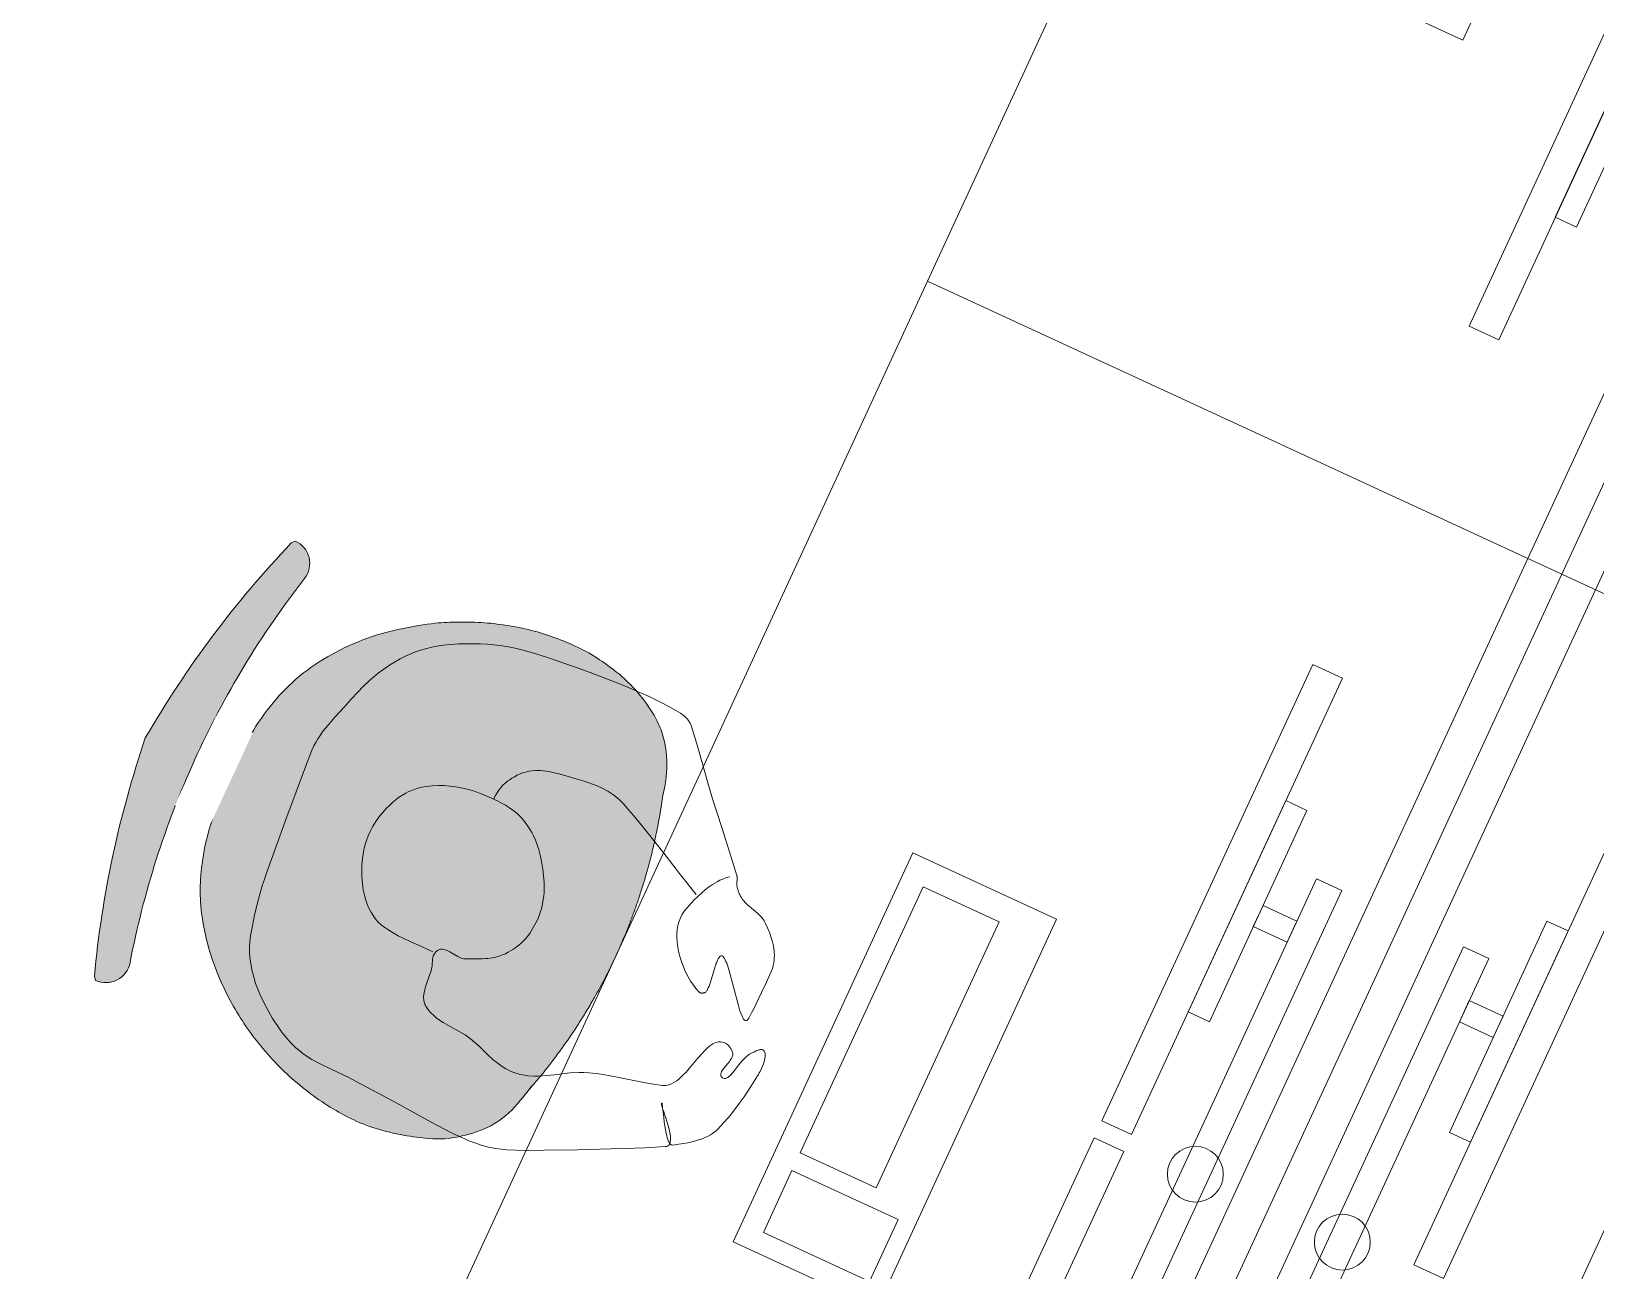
# Model space of a CAD drawing. Header units: millimetres. Extents: x 53255 to 75711, y -557 to 19362.
# Drawn here: x 72243 to 73922, y 3887 to 5218 of the extents above; entities that cross this region are included whole.
import ezdxf

# ---------------------------------------------------------------- set-up
doc = ezdxf.new("R2010")
doc.units = ezdxf.units.MM
doc.header["$MEASUREMENT"] = 0
doc.layers.add('FURN-FILE', color=211, linetype='Continuous', lineweight=0)
doc.layers.add('FURN-WKST', color=42, linetype='Continuous', lineweight=13)

# ---------------------------------------------------------------- blocks, each defined once
blk = doc.blocks.new('*U120')
at = {"linetype": 'ByBlock', "lineweight": -2, "extrusion": (0, 0, -1)}
blk.add_hatch(color=7, dxfattribs=at).paths.add_polyline_path([(240, 333.8, 0.058838), (-17.8, 378.3, 0.058838), (-270.6, 310.9), (-274, 307.6, 0.485231), (-240.2, 283.4, -0.059133), (-15.2, 320.4, -0.059133), (212.3, 303.7, 0.485231), (243.7, 330.9)])
h = blk.add_hatch(color=7, dxfattribs=at)
edge = h.paths.add_edge_path()
edge.add_spline(control_points=[(177.4, -145.2), (207.7, -138.4), (239.5, -120.2), (285.5, -39.3), (282.8, 112.4), (154.2, 268.8), (37, 282.3), (-13.3, 278.2)], knot_values=[0, 0, 0, 0, 0.127805, 0.173291, 0.430539, 0.788352, 1, 1, 1, 1], degree=3, periodic=0)
edge.add_spline(control_points=[(-13.3, 278.2), (-63.7, 277.8), (-179.2, 253.8), (-293.3, 86.5), (-282.4, -64.8), (-229.3, -141.2), (-196, -156.5), (-165.2, -160.6)], knot_values=[0, 0, 0, 0, 0.211648, 0.569461, 0.826709, 0.872195, 1, 1, 1, 1], degree=3, periodic=0)
edge.add_line((-165.2, -160.6), (-165.2, -160.8))
edge.add_arc((-20, 427.7), 606.2, 256.1357, 272.5726)
edge.add_arc((-20, 427.7), 606.2, 272.5725, 289.0094)
edge.add_line((177.4, -145.4), (177.4, -145.2))
at = {"color": 0, "linetype": 'ByBlock', "lineweight": -2, "extrusion": (0, 0, -1), "flags": 128}
blk.add_lwpolyline([(240, 333.8, 0.058838), (-17.8, 378.3), (-17.8, 378.3, 0.058838), (-270.6, 310.9), (-274, 307.6, 0.485231), (-240.2, 283.4), (-240.2, 283.4, -0.059133), (-15.2, 320.4, -0.059133), (212.3, 303.7), (212.3, 303.7, 0.485231), (243.7, 330.9), (240, 333.8)], format="xyb", close=True, dxfattribs=at)
at = {"color": 0, "linetype": 'ByBlock', "lineweight": -2}
blk.add_rational_spline([(-177.4, -145.2), (-207.7, -138.4), (-239.5, -120.2), (-285.5, -39.3), (-282.8, 112.4), (-154.2, 268.8), (-37, 282.3), (13.3, 278.2), (63.7, 277.8), (179.2, 253.8), (293.3, 86.5), (282.4, -64.8), (229.3, -141.2), (196, -156.5), (165.2, -160.6), (165.2, -160.6), (165.2, -160.7), (165.2, -160.8), (108.8, -174.7), (50.9, -180.5), (-7.2, -177.9), (-65.3, -175.2), (-122.4, -164.4), (-177.4, -145.4), (-177.4, -145.3), (-177.4, -145.3), (-177.4, -145.2)], [1, 1, 1, 1, 1, 1, 1, 1, 1, 1, 1, 1, 1, 1, 1, 1, 1, 1, 0.993153505411, 0.993153505411, 1, 0.993153505411, 0.993153505411, 1, 1, 1, 1], degree=3, knots=[0, 0, 0, 0, 0.021301, 0.028882, 0.071757, 0.131392, 0.166667, 0.166667, 0.166667, 0.201941, 0.261577, 0.304452, 0.312032, 0.333333, 0.333333, 0.333333, 0.5, 0.5, 0.5, 0.666667, 0.666667, 0.666667, 0.833333, 0.833333, 0.833333, 1, 1, 1, 1], dxfattribs=at)
blk.add_wipeout([(-37.7, 321.4), (67.7, 317.3), (66, 274.1), (-39.4, 278.1)], dxfattribs=at)
blk = doc.blocks.new('*U121')
at = {"color": 0, "linetype": 'ByBlock', "lineweight": -2, "extrusion": (0, 0, -1), "flags": 128}
for points in [[(67.6, 119.9), (64.8, 117.1), (62.4, 114.4), (60.3, 111.8), (58.4, 109.2), (55.2, 104.1), (52.7, 99.5), (50.7, 95.3), (49.1, 91.6), (46.7, 85), (45.1, 80), (43.1, 72.5), (41.4, 65.2), (41, 62.6), (40.7, 60.1), (40.7, 57.6), (41.1, 52.7), (42.1, 48.1), (43.5, 43.8), (45.2, 39.7), (47.1, 36), (49.1, 32.5), (51.1, 29.3), (55.5, 23.4), (59.8, 18.6), (63.8, 14.5), (67.5, 11.2), (70.8, 8.4), (76.8, 4), (81.4, 1), (84.9, -0.9), (90.1, -3.4), (95.3, -5.4), (95.5, -5.4), (95.7, -5.5), (95.9, -5.5), (96.1, -5.5), (96.4, -5.4), (96.8, -5.4), (97.2, -5.3), (97.5, -5.1), (97.8, -5), (98.1, -4.8), (98.7, -4.5), (99.1, -4.2), (99.5, -4), (99.8, -3.7), (100, -3.5), (100.2, -3.3), (100.6, -3), (100.8, -2.7), (100.9, -2.6), (101, -2.5), (101.1, -2.3), (101.2, -2.1), (101.4, -1.4), (101.5, -0.6), (101.6, 0.2), (101.7, 1.2), (101.6, 3.2), (101.5, 5.3), (101.2, 7.4), (100.9, 9.6), (97.8, 26.9), (97.5, 29), (97.2, 30.7), (97.1, 32.1), (96.9, 34.4), (96.9, 35.9), (97, 37), (97.2, 38.4), (97.5, 39.4), (98.2, 40.3), (99.1, 40.6), (100.1, 40.5), (101.3, 40), (102.7, 39.3), (104.1, 38.3), (105.6, 37), (107.2, 35.7), (108.8, 34.2), (112.1, 30.8), (140, -0.2), (143.1, -3.4), (145.6, -5.7), (147.6, -7.4), (149.2, -8.6), (150.5, -9.4), (151.5, -9.8), (152.3, -10), (152.9, -10.1), (153.8, -9.8), (154.3, -9.3), (154.6, -8.7), (154.9, -7.6), (155, -6.1), (155.1, 0.4), (155.1, 6.2), (155, 16.6), (154.9, 24.6), (154.5, 36.9), (153.8, 49.5), (153.4, 53), (152.8, 56.1), (152, 59), (151.1, 61.6), (150.1, 64), (149.1, 66.2), (146.8, 70.1), (144.6, 73.4), (142.4, 76.2), (140.4, 78.6), (136.7, 82.5), (133.7, 85.4), (129.1, 89.4), (124.3, 93.1), (122.2, 94.6), (120.1, 95.7), (118, 96.6), (116.1, 97.4), (112.3, 98.6), (98.7, 101.8), (95.4, 102.8), (93, 103.7), (91.2, 104.5), (88.7, 105.9), (87.5, 106.7), (86.3, 107.6), (85.2, 108.4), (84.3, 109.2), (83.6, 109.9), (82.9, 110.5), (81.8, 111.6), (81, 112.5), (80.4, 113.2), (79.6, 114.2), (78.8, 115.3), (78.5, 115.8), (78.1, 116.4), (77.6, 117.4), (76.1, 121.2), (75.7, 122.1), (75.3, 122.8), (75.1, 123.3), (74.6, 124), (74.3, 124.3), (74, 124.6), (59.1, 140.2), (36.2, 163.2), (13.5, 186.2), (-0.5, 201.1), (-21.2, 223.6), (-31.8, 234.8), (-42.6, 245.8), (-43.7, 246.8), (-44.8, 247.6), (-45.8, 248.3), (-46.9, 248.9), (-47.8, 249.4), (-49.8, 250.3), (-51.6, 250.9), (-53.1, 251.4), (-54.6, 251.8), (-57.1, 252.2), (-59, 252.5), (-61.9, 252.8), (-64.7, 252.9), (-74.3, 253.2), (-82.6, 253.2), (-97.1, 253), (-107.9, 252.5), (-124, 251.5), (-140.3, 250), (-165.4, 247.4), (-184.1, 245.1), (-212.1, 241.1), (-226.1, 238.7), (-240.1, 236.2), (-248.7, 234.3), (-256, 232.2), (-262.4, 230.2), (-267.9, 228.2), (-277.4, 224.4), (-284.4, 221.2), (-294.7, 216.1), (-304.7, 210.7), (-312.3, 206.2), (-318.8, 202), (-324.4, 198), (-329.1, 194.3), (-333.1, 190.9), (-336.5, 187.8), (-342.2, 182), (-346.3, 177.4), (-349.3, 173.8), (-353.5, 168), (-357.5, 162), (-360, 157.8), (-364.3, 150), (-367.6, 143.3), (-370.2, 137.3), (-372.2, 132.1), (-375.5, 122.9), (-377.8, 115.9), (-380.9, 105.3), (-383.7, 94.3), (-387.6, 80.1), (-390.3, 69.4), (-392, 61.5), (-392.9, 55.5), (-393.4, 51), (-393.6, 47.6), (-393.7, 42.5), (-393.4, 37.4), (-391.6, 18.3), (-388.4, -10.1), (-385, -38.5), (-381.2, -69.9), (-377.2, -101.3), (-375.9, -110.1), (-374.6, -117.8), (-372, -131.2), (-369.8, -141.1), (-367.9, -148.5), (-364.8, -159.5), (-361.5, -170.2), (-359.3, -176.1), (-357, -181.5), (-354.5, -186.4), (-351.9, -190.8), (-349.3, -194.8), (-343.8, -202.1), (-338.5, -208.2), (-333.5, -213.3), (-328.8, -217.6), (-324.5, -221.3), (-316.6, -227.5), (-310.3, -231.9), (-300.3, -238.3), (-289.8, -244.3), (-286.3, -246.2), (-283.1, -247.8), (-277.2, -250.4), (-272, -252.4), (-267.6, -253.9), (-263.7, -255.1), (-260.3, -255.9), (-254.3, -257.2), (-249.8, -257.8), (-242.9, -258.5), (-235.9, -258.8), (-230.2, -258.7), (-220.2, -258.5), (-205.3, -258), (-197.8, -257.9), (-190.4, -257.9), (-143.9, -259), (-97.3, -260.2), (-82.8, -260.5), (-72, -260.6), (-63.8, -260.4), (-57.7, -260.1), (-53.1, -259.8), (-46.2, -259), (-39.2, -258), (-34.9, -257.1), (-30.9, -256.2), (-23.7, -254.1), (-17.5, -251.9), (-12.1, -249.9), (-3, -245.8), (3.8, -242.6), (23.8, -232.2), (55.3, -215.5), (86.8, -198.5), (99.7, -191.5), (118.8, -180.7), (137.8, -169.7), (138.9, -168.9), (139.7, -168), (140.2, -167), (140.5, -166), (140.6, -165), (140.5, -163.9), (140.3, -162.8), (140, -161.7), (139.5, -160.6), (139, -159.5), (137.7, -157.3), (136.2, -155.2), (134.7, -153.2), (133.1, -151.2), (129.8, -147.6), (126.8, -144.5), (124.2, -141.9), (122, -139.7), (120.1, -137.9), (118.6, -136.4), (117.4, -135.2), (116.4, -134.3), (115.6, -133.5), (114.5, -132.2), (113.8, -131.5), (113.4, -130.9), (113.1, -130.3), (113, -129.9), (113.1, -129.7), (113.3, -129.8), (113.7, -130.1), (114.1, -130.6), (114.6, -131.2), (115.1, -131.9), (115.7, -132.8), (116.3, -133.7), (117.7, -135.7), (119.1, -137.9), (120.6, -140.1), (122, -142.3), (124.9, -146.6), (127.6, -150.4), (130, -153.6), (132, -156.3), (133.8, -158.4), (135.4, -160.1), (136.7, -161.5), (137.8, -162.5), (138.7, -163.2), (139.5, -163.8), (140.8, -164.5), (141.8, -164.8), (142.4, -165), (143.3, -164.9), (144.2, -164.5), (145.9, -163.3), (147.8, -162), (149.7, -160.7), (151.7, -159.3), (153.6, -157.9), (157.4, -155), (160.8, -152.2), (163.8, -149.5), (166.3, -147.1), (168.5, -144.9), (170.3, -142.9), (173.3, -139.2), (175.2, -136.4), (176.6, -134.2), (178.3, -130.9), (179, -129.1), (179.6, -127.4), (182.1, -118.6), (184, -110.9), (185.4, -104.1), (187.6, -92.4), (188.9, -83.5), (190.4, -70.3), (191.5, -57), (191.7, -55.2), (191.7, -53.4), (191.8, -51.6), (191.8, -48.2), (191.6, -45.1), (191.3, -42.5), (191, -40.2), (190.6, -38.4), (190.2, -36.8), (189.8, -35.5), (189.3, -34.5), (188.9, -33.6), (188.5, -32.9), (187.8, -31.9), (187.1, -31.2), (186.6, -30.7), (185.7, -30.1), (184.8, -29.7), (184.4, -29.6), (184.1, -29.6), (183.7, -29.6), (183.4, -29.6), (183, -29.7), (182.4, -29.9), (181.8, -30.3), (181.2, -30.6), (180.7, -31.1), (180.2, -31.5), (179.7, -32), (178.9, -32.9), (178.1, -33.8), (176.9, -35.4), (175.9, -36.7), (175.3, -37.6), (174.3, -39), (173.9, -39.6), (173.5, -40.2), (172.8, -41.2), (172.2, -42.2), (171.7, -43.4), (170.7, -45.7), (170, -48.2), (169.4, -50.6), (168.3, -55.4), (167.5, -59.6), (166.8, -63.2), (166.2, -66.1), (165.5, -68.5), (164.9, -70.4), (164.3, -71.9), (163.8, -73), (163.2, -73.9), (162.7, -74.6), (162.2, -75), (161.3, -75.6), (160.5, -75.9), (159.9, -76), (158.8, -75.9), (157.7, -75.5), (157, -75.2), (156.5, -74.7), (156.1, -74.2), (155.7, -73.7), (155.5, -73.1), (155.3, -72.5), (155.2, -71.9), (155.1, -70.5), (155.1, -69.1), (155.3, -67.7), (155.6, -66.4), (156.1, -63.7), (157.3, -58.8), (157.7, -57), (157.9, -55.4), (158.1, -54.1), (158.2, -53), (158.2, -52), (158.1, -51.2), (157.9, -49.9), (157.7, -49), (157.4, -48.4), (156.9, -47.5), (156.2, -46.8), (155.4, -46), (154.7, -45.4), (154, -44.9), (153.4, -44.4), (152.8, -44.1), (152.3, -43.8), (151.4, -43.2), (150.7, -42.9), (150.2, -42.6), (149.3, -42.3), (148.4, -42.1), (145.8, -41.5), (143.5, -41.4), (141.5, -41.7), (139.6, -42.3), (138, -43.1), (136.6, -44.2), (135.3, -45.4), (134.1, -46.8), (133.1, -48.3), (131.3, -51.6), (129.8, -55.2), (128.6, -58.9), (127.5, -62.5), (125.7, -69.8), (122.7, -83.2), (121.4, -88.1), (120.1, -92.3), (118.9, -95.7), (117.8, -98.6), (116.6, -101), (114.4, -104.8), (112.5, -107.2), (111, -108.9), (108.4, -110.9), (106.9, -111.7), (105.4, -112.4), (96.1, -115.7), (87.7, -118.3), (58, -126.7), (43.2, -131.1), (36, -133.6), (28.8, -136.2), (23.8, -138.4), (19.3, -140.7), (11, -145.5), (-3.2, -154.9), (-14, -161.7), (-18.1, -164), (-21.7, -165.9), (-28.2, -168.8), (-33.3, -170.5), (-37.1, -171.6), (-43.1, -172.6), (-46.2, -172.9), (-49.4, -173), (-52.8, -172.9), (-56, -172.6), (-59, -172.3), (-64.4, -171.3), (-69.1, -170.3), (-77.2, -168), (-89.1, -164.4), (-95.1, -162.7), (-101.1, -161.4), (-104.8, -160.8), (-108.2, -160.4), (-114.8, -159.9), (-126.5, -159.6), (-135.2, -159.1), (-138.4, -158.8), (-144, -158), (-148.1, -157), (-151, -156.1), (-153.2, -155.3), (-156.4, -153.8), (-159.6, -152), (-160.6, -151.3), (-161.6, -150.5), (-163.3, -148.8), (-164.7, -147), (-165.8, -145.2), (-166.7, -143.4), (-167.4, -141.7), (-167.9, -140), (-168.8, -136.6), (-169.4, -133.6), (-170.2, -128.1), (-171.3, -119.7), (-171.9, -115.7), (-172.3, -113.7), (-172.8, -111.8), (-173.1, -110.8), (-173.5, -109.9), (-174.2, -108.2), (-175.5, -105.3), (-176, -104.2), (-176.4, -103.2), (-176.6, -102.3), (-176.8, -101.6), (-177, -100.9), (-177.1, -100.2), (-177.1, -99.1), (-177.1, -98.2), (-177.1, -97.6), (-176.9, -96.5), (-176.7, -95.4), (-176.3, -94.3), (-175.8, -93.3), (-175.3, -92.4), (-174.7, -91.7), (-174.1, -91), (-173.5, -90.5), (-172.8, -90), (-171.4, -89.3), (-170, -88.9), (-168.6, -88.6), (-167.2, -88.4), (-165.8, -88.3), (-163.1, -88.3), (-153.4, -88.9), (-151, -88.9), (-149.3, -88.7), (-148.1, -88.5), (-146.3, -88.1), (-145.5, -87.8), (-144.7, -87.4), (-135.2, -82.6), (-131.7, -80.7), (-128.6, -79), (-125.9, -77.4), (-123.6, -76), (-119.7, -73.3), (-116.9, -71), (-114.8, -69.2), (-113.4, -67.8), (-111.2, -65.5), (-109.2, -63), (-107.2, -60.3), (-105.5, -57.8), (-104, -55.4), (-102.8, -53.1), (-100.7, -48.8), (-99.2, -44.9), (-98.1, -41.5), (-97.2, -38.4), (-96.6, -35.7), (-95.8, -30.9), (-95.4, -27.2), (-95.1, -21.6), (-95.1, -15.7), (-95.3, -12.1), (-95.6, -8.7), (-96.1, -5.5), (-96.6, -2.7), (-97.9, 2.7), (-99.3, 7.2), (-100.7, 11.1), (-102.1, 14.4), (-104.8, 20.1), (-107, 24.2), (-110.6, 30.1), (-114.5, 35.9), (-118.4, 41.2), (-121.9, 45.8), (-125.2, 49.7), (-128.2, 53), (-130.9, 55.8), (-133.4, 58.2), (-135.6, 60.2), (-139.8, 63.6), (-143.1, 66), (-145.8, 67.7), (-149.9, 70.1), (-154.3, 72.3), (-157.1, 73.6), (-159.6, 74.6), (-162, 75.4), (-166.4, 76.8), (-170.2, 77.6), (-173.5, 78.2), (-176.4, 78.6), (-181.6, 79.1), (-185.5, 79.2), (-191.4, 79.3), (-197.6, 79.2), (-205.4, 78.8), (-212.2, 78.1), (-218, 77.3), (-223, 76.4), (-227.3, 75.5), (-234.6, 73.6), (-240, 71.8), (-244, 70.4), (-249.7, 68), (-255.3, 65.2), (-261.2, 61.9), (-266.2, 58.6), (-270.3, 55.5), (-273.7, 52.5), (-276.6, 49.6), (-279, 46.9), (-281, 44.4), (-282.7, 42.1), (-285.5, 37.8), (-287.5, 34.3), (-288.8, 31.5), (-290.8, 27.1), (-292.5, 22.4), (-294.1, 17.2), (-295.4, 12.4), (-296.3, 8.1), (-297, 4.1), (-297.5, 0.4), (-298, -6.4), (-298.1, -12.1), (-297.9, -16.9), (-297.4, -21.1), (-296.9, -24.7), (-295.7, -30.8), (-294.5, -35.2), (-292.3, -41.7), (-289.8, -48.1), (-288, -51.9), (-286.1, -55.6), (-284.2, -59.1), (-280.2, -65.6), (-276.3, -71.1), (-272.5, -75.8), (-268.9, -79.7), (-265.5, -82.9), (-262.5, -85.5), (-259.7, -87.6), (-257.2, -89.3), (-252.6, -91.9), (-248.9, -93.6), (-246.2, -94.7), (-241.8, -96), (-237.3, -96.8), (-233.5, -97.2), (-226.5, -97.8), (-220.5, -98), (-215.3, -98), (-206.3, -97.8), (-193, -97.1), (-186.4, -96.8), (-179.6, -96.6)], [(44.3, 86.5), (19.9, 97.9), (-4.6, 109.4), (-20.7, 116.9), (-32.8, 122.4), (-51.1, 130.4), (-60.4, 134.3), (-69.9, 138.1), (-74.4, 139.6), (-78.7, 140.7), (-82.8, 141.5), (-86.7, 142.1), (-90.3, 142.4), (-97.2, 142.5), (-103.3, 142.3), (-108.6, 141.8), (-117.9, 140.5), (-131.9, 137.9), (-145.5, 135.1), (-150.6, 134), (-155, 132.8), (-158.9, 131.6), (-162.2, 130.4), (-165, 129.2), (-167.5, 128), (-169.5, 126.9), (-173.1, 124.8), (-175.6, 123.1), (-177.4, 121.6), (-179.9, 119.3), (-182.3, 116.8), (-184.8, 113.6), (-186.9, 110.7), (-188.6, 108), (-189.9, 105.6), (-191, 103.5), (-191.9, 101.6), (-192.6, 99.9), (-193.6, 97), (-194.3, 94.7), (-194.7, 93), (-195.1, 90.4), (-195.4, 87.7), (-195.7, 83.5), (-196, 79.2)]]:
    blk.add_lwpolyline(points, dxfattribs=at)
blk = doc.blocks.new('*U122')
at = {"color": 0, "linetype": 'ByBlock', "lineweight": -2, "flags": 128}
for points in [[(-93.8, -226.5), (-76.1, 233.1), (93.8, 226.5), (76.1, -233.1), (-93.8, -226.5)], [(65, 131.6), (67.8, 204.9), (-57.6, 209.7), (-60.4, 136.4), (65, 131.6)], [(-37.9, -200.2), (-25.8, 114.3), (64.2, 110.8), (52, -203.7), (-37.9, -200.2)]]:
    blk.add_lwpolyline(points, close=True, dxfattribs=at)
blk = doc.blocks.new('wrk3_19')
at = {"layer": 'FURN-FILE', "color": 0, "linetype": 'Continuous', "lineweight": 0, "flags": 128}
for points in [[(200, 166.9), (740, 166.9), (740, 201.9), (200, 201.9), (200, 166.9)], [(760, 166.9), (1300, 166.9), (1300, 201.9), (760, 201.9), (760, 166.9)], [(905, 166.9), (1155, 166.9), (1155, 141.9), (905, 141.9), (905, 166.9)], [(1017.5, 141.9), (1042.5, 141.9), (1042.5, 101.9), (1017.5, 101.9), (1017.5, 141.9)], [(407.5, 101.9), (1092.5, 101.9), (1092.5, 71.9), (407.5, 71.9), (407.5, 101.9)]]:
    blk.add_lwpolyline(points, close=True, dxfattribs=at)
at = {"layer": 'FURN-FILE', "color": 0, "linetype": 'Continuous', "lineweight": 0}
blk.add_circle((750, 86.9), 30, dxfattribs=at)
at = {"layer": 'FURN-WKST', "color": 0}
blk.add_line((0, 40), (1500, 40), dxfattribs=at)
at = {"layer": 'FURN-FILE', "color": 0, "linetype": 'Continuous', "lineweight": 0, "extrusion": (0, 0, -1), "rotation": 2.212929250014386}
blk.add_blockref('*U120', (-705.9, 928), dxfattribs=at)
at = {"layer": 'FURN-FILE', "color": 0, "linetype": 'Continuous', "lineweight": 0, "rotation": 92.21320400544748}
blk.add_blockref('*U122', (706.2, 421.9), dxfattribs=at)
at = {"layer": 'FURN-WKST', "color": 0, "flags": 128}
blk.add_lwpolyline([(0, 0), (1500, 0), (1500, 750), (0, 750), (0, 0)], close=True, dxfattribs=at)
at = {"layer": 'FURN-FILE', "color": 0, "linetype": 'Continuous', "lineweight": 0, "extrusion": (0, 0, -1), "rotation": 92.21292925001441}
blk.add_blockref('*U121', (-713.2, 747.1), dxfattribs=at)
blk = doc.blocks.new('*U126')
at = {"color": 0, "linetype": 'ByBlock', "lineweight": -2, "extrusion": (0, 0, -1), "flags": 128}
for points in [[(93.8, -226.5), (76.1, 233.1), (-93.8, 226.5), (-76.1, -233.1), (93.8, -226.5)], [(-65, 131.6), (-67.8, 204.9), (57.6, 209.7), (60.4, 136.4), (-65, 131.6)], [(37.9, -200.2), (25.8, 114.3), (-64.2, 110.8), (-52, -203.7), (37.9, -200.2)]]:
    blk.add_lwpolyline(points, close=True, dxfattribs=at)
blk = doc.blocks.new('wrk3_20')
at = {"layer": 'FURN-FILE', "color": 0, "linetype": 'Continuous', "lineweight": 0, "extrusion": (0, 0, -1), "flags": 128}
for points in [[(-760, 166.9), (-1300, 166.9), (-1300, 201.9), (-760, 201.9), (-760, 166.9)], [(-905, 166.9), (-1155, 166.9), (-1155, 141.9), (-905, 141.9), (-905, 166.9)], [(-1017.5, 141.9), (-1042.5, 141.9), (-1042.5, 101.9), (-1017.5, 101.9), (-1017.5, 141.9)], [(-407.5, 101.9), (-1092.5, 101.9), (-1092.5, 71.9), (-407.5, 71.9), (-407.5, 101.9)]]:
    blk.add_lwpolyline(points, close=True, dxfattribs=at)
at = {"layer": 'FURN-FILE', "color": 0, "linetype": 'Continuous', "lineweight": 0, "extrusion": (0, 0, -1)}
blk.add_circle((-750, 86.9), 30, dxfattribs=at)
at = {"layer": 'FURN-WKST', "color": 0}
blk.add_line((0, 40), (1500, 40), dxfattribs=at)
at = {"layer": 'FURN-WKST', "color": 0, "extrusion": (0, 0, -1), "flags": 128}
blk.add_lwpolyline([(0, 0), (-1500, 0), (-1500, 750), (0, 750), (0, 0)], close=True, dxfattribs=at)
at = {"layer": 'FURN-FILE', "color": 0, "linetype": 'Continuous', "lineweight": 0, "rotation": 92.21320400544748}
blk.add_blockref('*U126', (706.2, 421.9), dxfattribs=at)
blk = doc.blocks.new('*U198')
at = {"color": 0, "linetype": 'ByBlock', "lineweight": -2, "flags": 128}
for points in [[(-93.8, -226.5), (-76.1, 233.1), (93.8, 226.5), (76.1, -233.1), (-93.8, -226.5)], [(65, 131.6), (67.8, 204.9), (-57.6, 209.7), (-60.4, 136.4), (65, 131.6)], [(-37.9, -200.2), (-25.8, 114.3), (64.2, 110.8), (52, -203.7), (-37.9, -200.2)]]:
    blk.add_lwpolyline(points, close=True, dxfattribs=at)
blk = doc.blocks.new('wrk3_27')
at = {"layer": 'FURN-FILE', "color": 0, "linetype": 'Continuous', "lineweight": 0, "flags": 128}
for points in [[(200, 166.9), (740, 166.9), (740, 201.9), (200, 201.9), (200, 166.9)], [(345, 166.9), (595, 166.9), (595, 141.9), (345, 141.9), (345, 166.9)]]:
    blk.add_lwpolyline(points, close=True, dxfattribs=at)
at = {"layer": 'FURN-WKST', "color": 0}
blk.add_line((0, 40), (1500, 40), dxfattribs=at)
at = {"layer": 'FURN-WKST', "color": 0, "flags": 128}
blk.add_lwpolyline([(0, 0), (1500, 0), (1500, 750), (0, 750), (0, 0)], close=True, dxfattribs=at)
at = {"layer": 'FURN-FILE', "color": 0, "linetype": 'Continuous', "lineweight": 0, "rotation": 92.21320400544748}
blk.add_blockref('*U198', (706.2, 421.9), dxfattribs=at)
blk = doc.blocks.new('wrk3_28')
at = {"layer": 'FURN-WKST', "color": 0}
blk.add_line((0, 40), (1500, 40), dxfattribs=at)
at = {"layer": 'FURN-WKST', "color": 0, "extrusion": (0, 0, -1), "flags": 128}
blk.add_lwpolyline([(0, 0), (-1500, 0), (-1500, 750), (0, 750), (0, 0)], close=True, dxfattribs=at)

msp = doc.modelspace()

# ---------------------------------------------------------------- block references
at = {"layer": 'FURN-FILE', "linetype": 'Continuous', "lineweight": 0, "rotation": 65.2123180214824}
msp.add_blockref('wrk3_19', (73256.8, 3273.5), dxfattribs=at)

# ---------------------------------------------------------------- next in the draw order: block references
at = {"layer": 'FURN-FILE', "linetype": 'Continuous', "lineweight": 0, "extrusion": (0, 0, -1), "rotation": 114.7876819785176}
msp.add_blockref('wrk3_20', (-73256.8, 3273.5), dxfattribs=at)

# ---------------------------------------------------------------- next in the draw order: block references
at = {"layer": 'FURN-FILE', "linetype": 'Continuous', "lineweight": 0, "rotation": 65.2123180214824}
msp.add_blockref('wrk3_27', (73885.7, 4635.3), dxfattribs=at)

# ---------------------------------------------------------------- next in the draw order: block references
at = {"layer": 'FURN-FILE', "linetype": 'Continuous', "lineweight": 0, "extrusion": (0, 0, -1), "rotation": 114.7876819785176}
msp.add_blockref('wrk3_28', (-73885.7, 4635.3), dxfattribs=at)

doc.saveas('drawing.dxf')
